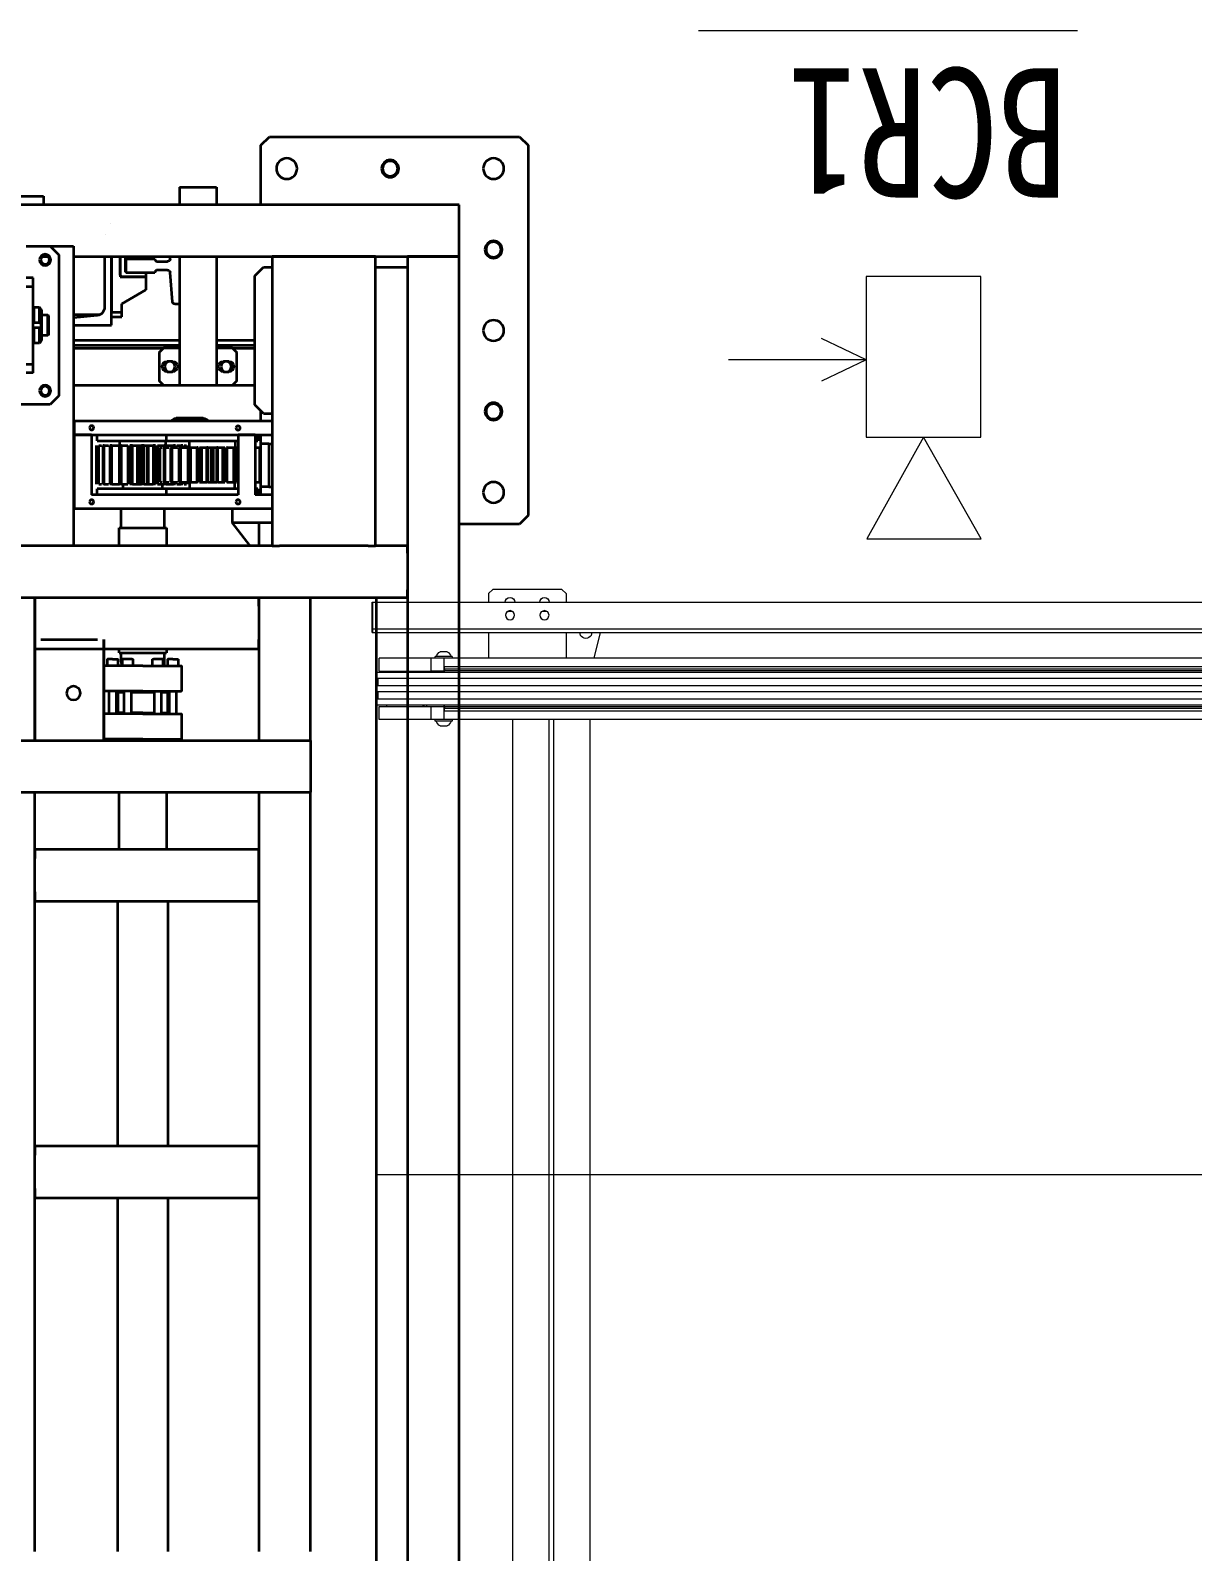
# Model space of a CAD drawing. Header units: millimetres. Extents: x 2509 to 128734, y 2492 to 91667.
# Drawn here: x 73436 to 74784, y 56045 to 57812 of the extents above; entities that cross this region are included whole.
import ezdxf
from ezdxf.enums import TextEntityAlignment as Align

# ---------------------------------------------------------------- set-up
doc = ezdxf.new("R2010")
doc.units = ezdxf.units.MM
doc.linetypes.add('CENTER', pattern=[50.8, 31.75, -6.35, 6.35, -6.35])
for name, color, linetype in [('5', 2, 'Continuous'), ('7标注层', 4, 'Continuous'), ('SSH_搬运系统', 7, 'Continuous'), ('SSH_输送系统', 7, 'Continuous')]:
    doc.layers.add(name, color=color, linetype=linetype)
doc.layers.add('7', color=30, linetype='Continuous', lineweight=18)
doc.layers.add('9', color=253, linetype='Continuous', lineweight=18)
doc.styles.add('LMC', font='simhei.ttf', dxfattribs={"width": 0.8})
doc.styles.add('宋体', font='', dxfattribs={"width": 0.8, "height": 4})
doc.styles.get('宋体').set_extended_font_data('SimSun')

# ---------------------------------------------------------------- blocks, each defined once
blk = doc.blocks.new('SSH-提升机')
at = {"layer": 'SSH_搬运系统', "lineweight": 35}
for p, q in [((775813.8, 264144.2), (775813.8, 266207.2)), ((775813.8, 264144.2), (775813.8, 266207.2)), ((776269.8, 266154.2), (776269.8, 264204.2)), ((776269.8, 266147.2), (776269.8, 264204.2)), ((776435.8, 266034.7), (776435.8, 264316.7)), ((776495.8, 266034.7), (776495.8, 264316.7)), ((775803.8, 265726.7), (775803.8, 264626.7)), ((776209.8, 264591.7), (776209.8, 264738.7)), ((776045.8, 264618.7), (776045.8, 264714.7)), ((775861.8, 264646.7), (775861.8, 264618.7)), ((775898.8, 264638.7), (775898.8, 264646.7)), ((775908.8, 264638.7), (775898.8, 264638.7)), ((775908.8, 264646.7), (775908.8, 264638.7)), ((775998.8, 264638.7), (775908.8, 264638.7)), ((775932.9, 264637.7), (775951.1, 264637.7)), ((775932.9, 264637.7), (775932.9, 264631)), ((775951.1, 264638.7), (775951.1, 264637.7)), ((775951.1, 264631), (775951.1, 264637.7)), ((775956.4, 264638.7), (775956.4, 264637.7)), ((775956.4, 264637.7), (775974.6, 264637.7)), ((775956.4, 264637.7), (775956.4, 264631)), ((775974.6, 264631), (775974.6, 264637.7)), ((775998.8, 264646.7), (775998.8, 264638.7)), ((776008.8, 264638.7), (775998.8, 264638.7)), ((776008.8, 264638.7), (776008.8, 264646.7)), ((776435.8, 264636.7), (776269.8, 264636.7)), ((776269.8, 264636.7), (776279.8, 264636.7)), ((776279.8, 264636.7), (776318.8, 264636.7)), ((776318.8, 264636.7), (776435.8, 264636.7)), ((776318.8, 264636.7), (776329.3, 264636.7)), ((776318.8, 264636.7), (776435.8, 264636.7)), ((776329.3, 264636.7), (776329.3, 264376.7)), ((777377.8, 264636.7), (776495.8, 264636.7)), ((776562.3, 264636.7), (776495.8, 264636.7)), ((776562.3, 264376.7), (776562.3, 264636.7)), ((776562.3, 264636.7), (776572.8, 264636.7)), ((776562.3, 264376.7), (776562.3, 264636.7)), ((776611.8, 264636.7), (776572.8, 264636.7)), ((776611.8, 264636.7), (776622.3, 264636.7)), ((776906.8, 264636.7), (776622.3, 264636.7)), ((776622.3, 264636.7), (776622.3, 264376.7)), ((776906.8, 264376.7), (776906.8, 264636.7)), ((776906.8, 264636.7), (776917.3, 264636.7)), ((776906.8, 264376.7), (776906.8, 264636.7)), ((776956.3, 264636.7), (776917.3, 264636.7)), ((776956.3, 264636.7), (776966.8, 264636.7)), ((776966.8, 264636.7), (776966.8, 264376.7)), ((777377.8, 264636.7), (776966.8, 264636.7)), ((776966.8, 264636.7), (776966.8, 264376.7)), ((775803.8, 264626.7), (775813.8, 264626.7)), ((775861.8, 264618.7), (775871.8, 264608.7)), ((775861.8, 264618.7), (775861.8, 264591.7)), ((775873.8, 264628), (775873.8, 264621.5)), ((775873.8, 264621.5), (775873.8, 264628)), ((775951.1, 264631), (775932.9, 264631)), ((775936, 264629.3), (775936, 264629.1)), ((775936, 264629.1), (775936.8, 264628.7)), ((775936.8, 264628.7), (775970.8, 264628.7)), ((775941.8, 264628.7), (775941.8, 264621.7)), ((775941.8, 264621.7), (775942.8, 264620.7)), ((775943.2, 264621.7), (775941.8, 264621.7)), ((775942.8, 264620.7), (775964.8, 264620.7)), ((775965.8, 264621.7), (775943.2, 264621.7)), ((775951.1, 264631), (775951.1, 264629.3)), ((775974.6, 264631), (775956.4, 264631)), ((775956.4, 264631), (775956.4, 264629.3)), ((775964.8, 264620.7), (775965.8, 264621.7)), ((775965.8, 264621.7), (775965.8, 264628.7)), ((775970.8, 264628.7), (775971.5, 264629.1)), ((775971.5, 264629.1), (775971.5, 264629.3)), ((776035.8, 264608.7), (776045.8, 264618.7)), ((776318.8, 264629.7), (776318.8, 264563.7)), ((775871.8, 264608.7), (776035.8, 264608.7)), ((775861.8, 264591.7), (776209.8, 264591.7)), ((775873.8, 264591.7), (775873.8, 264144.2)), ((775873.8, 264591.7), (775873.8, 264361.2)), ((775941.4, 264591.7), (775941.4, 264561.2)), ((775942.3, 264564.3), (775945, 264591.7)), ((775942.3, 264564.3), (775944.2, 264583.6)), ((775953.8, 264591.7), (775953.8, 264547.7)), ((775971.3, 264468.7), (775971.3, 264591.7)), ((775977.3, 264468.7), (775977.3, 264591.7)), ((775980.3, 264591.7), (775980.3, 264487.2)), ((776023.3, 264591.7), (776023.3, 264487.2)), ((776064.8, 264590.7), (776064.8, 264591.7)), ((776080.8, 264590.7), (776064.8, 264590.7)), ((776064.8, 264590.7), (776064.8, 264361.2)), ((776080.8, 264591.7), (776080.8, 264590.7)), ((776080.8, 264590.7), (776080.8, 264361.2)), ((776166.8, 264590.7), (776080.8, 264590.7)), ((776080.8, 264570.7), (776080.8, 264590.7)), ((776166.8, 264361.2), (776166.8, 264590.7)), ((776209.8, 264361.2), (776209.8, 264591.7)), ((775942.3, 264564.3), (775942.3, 264564.3)), ((775943.8, 264578.9), (775943.8, 264578.9)), ((776080.8, 264570.7), (776150.8, 264570.7)), ((776087.8, 264564.4), (776080.8, 264564.4)), ((776087.8, 264564.4), (776087.8, 264483.7)), ((776093.3, 264565.3), (776138.3, 264565.3)), ((776138.3, 264565.1), (776093.3, 264565.1)), ((776093.3, 264563.1), (776138.3, 264563.1)), ((776150.8, 264564.4), (776143.8, 264564.4)), ((776143.8, 264483.7), (776143.8, 264564.4)), ((776150.8, 264400.7), (776150.8, 264570.7)), ((775835.8, 264548.6), (775835.8, 264548.6)), ((775835.8, 264548.6), (775835.8, 264548.6)), ((775847.8, 264554.9), (775847.8, 264554.9)), ((775847.8, 264554.9), (775847.8, 264554.9)), ((775873.8, 264555.7), (775932.9, 264555.7)), ((775873.8, 264547.7), (775938.8, 264547.7)), ((775953.8, 264547.7), (775873.8, 264547.7)), ((775919.8, 264548.6), (775919.8, 264548.6)), ((775919.8, 264548.6), (775919.8, 264548.6)), ((775938.8, 264535.7), (775938.8, 264547.7)), ((775943.8, 264547.7), (775943.8, 264535.7)), ((776138.3, 264562.3), (776093.3, 264562.3)), ((776093.3, 264562.3), (776093.3, 264559.4)), ((776093.3, 264556.2), (776093.3, 264557.7)), ((776093.3, 264557.7), (776138.3, 264557.7)), ((776138.3, 264556.2), (776093.3, 264556.2)), ((776093.3, 264556.2), (776093.3, 264551)), ((776093.3, 264547.3), (776093.3, 264549.4)), ((776093.3, 264549.4), (776138.3, 264549.4)), ((776138.3, 264547.3), (776093.3, 264547.3)), ((776093.3, 264547.3), (776093.3, 264538.4)), ((776138.3, 264562.3), (776138.3, 264559.4)), ((776138.3, 264556.2), (776138.3, 264557.7)), ((776138.3, 264556.2), (776138.3, 264551)), ((776138.3, 264547.3), (776138.3, 264549.4)), ((776138.3, 264547.3), (776138.3, 264538.4)), ((776435.8, 264556.7), (776318.8, 264556.7)), ((776318.8, 264556.7), (776435.8, 264556.7)), ((776329.3, 264556.7), (776329.3, 264376.7)), ((776341.3, 264546.4), (776341.3, 264552.2)), ((776341.3, 264546.4), (776341.3, 264540.6)), ((776349.1, 264552.4), (776341.5, 264552.4)), ((776349.3, 264511.4), (776349.3, 264556.1)), ((776378.3, 264556.4), (776349.6, 264556.4)), ((776378.6, 264511.4), (776378.6, 264556.1)), ((776404.9, 264550.4), (776378.6, 264550.4)), ((776404.9, 264511.4), (776404.9, 264556.1)), ((776434, 264556.4), (776405.2, 264556.4)), ((776434.3, 264511.4), (776434.3, 264556.1)), ((775873.8, 264537.7), (775897.7, 264537.7)), ((775895.7, 264537.7), (775873.8, 264537.7)), ((775875.9, 264531.7), (775891.7, 264531.7)), ((775875.9, 264507.7), (775875.9, 264531.7)), ((775876.8, 264530.7), (775876.8, 264497.3)), ((775892.7, 264530.7), (775876.8, 264530.7)), ((775891.7, 264531.7), (775891.7, 264530.7)), ((775892.7, 264497.3), (775892.7, 264530.7)), ((775897.7, 264535.7), (775895.7, 264537.7)), ((775897.7, 264537.7), (775897.7, 264507.7)), ((775897.7, 264507.7), (775897.7, 264535.7)), ((775928.8, 264535.7), (775912.6, 264507.7)), ((775938.8, 264535.7), (775928.8, 264535.7)), ((775943.8, 264535.7), (775938.8, 264535.7)), ((776093.3, 264537.9), (776087.8, 264537.9)), ((776093.3, 264536.1), (776093.3, 264538.6)), ((776093.3, 264538.6), (776138.3, 264538.6)), ((776138.3, 264536.1), (776093.3, 264536.1)), ((776093.3, 264536.1), (776093.3, 264528.6)), ((776093.3, 264528.6), (776138.3, 264528.6)), ((776093.3, 264527.3), (776138.3, 264527.3)), ((776138.3, 264536.1), (776138.3, 264538.6)), ((776138.3, 264536.1), (776138.3, 264528.6)), ((776143.8, 264533.9), (776138.3, 264533.9)), ((776187.8, 264536.4), (776166.8, 264536.4)), ((776209.8, 264538.9), (776188.8, 264538.9)), ((776188.8, 264538.9), (776188.8, 264511.4)), ((776334.3, 264538.9), (776329.3, 264538.9)), ((776334.3, 264538.9), (776334.3, 264511.4)), ((776344.3, 264536.4), (776335.3, 264536.4)), ((776341.3, 264523.8), (776341.3, 264534.7)), ((776341.5, 264540.4), (776349.1, 264540.4)), ((776349.1, 264534.9), (776341.5, 264534.9)), ((776378.6, 264542.4), (776404.9, 264542.4)), ((776379.9, 264539.9), (776378.6, 264539.8)), ((776404.9, 264532.9), (776378.6, 264532.9)), ((776403.6, 264539.9), (776379.9, 264539.9)), ((776379.9, 264539.9), (776379.9, 264532.9)), ((776404.9, 264539.8), (776403.6, 264539.9)), ((776403.6, 264532.9), (776403.6, 264539.9)), ((776435.8, 264536.4), (776434.3, 264536.4)), ((776562.3, 264538.9), (776495.8, 264538.9)), ((776906.8, 264540.4), (776622.3, 264540.4)), ((777377.8, 264540.4), (776966.8, 264540.4)), ((776138.3, 264526.8), (776093.3, 264526.8)), ((776093.3, 264523.4), (776093.3, 264526.2)), ((776093.3, 264526.2), (776138.3, 264526.2)), ((776138.3, 264523.4), (776093.3, 264523.4)), ((776093.3, 264523.4), (776093.3, 264517.7)), ((776093.3, 264517.7), (776093.3, 264516.3)), ((776093.3, 264517.7), (776138.3, 264517.7)), ((776093.3, 264516.3), (776138.3, 264516.3)), ((776093.3, 264516.3), (776093.3, 264512.8)), ((776138.3, 264515), (776093.3, 264515)), ((776093.3, 264509.9), (776093.3, 264512.8)), ((776093.3, 264512.8), (776138.3, 264512.8)), ((776138.3, 264509.9), (776093.3, 264509.9)), ((776093.3, 264509.9), (776093.3, 264506.4)), ((776138.3, 264523.4), (776138.3, 264526.2)), ((776138.3, 264523.4), (776138.3, 264517.7)), ((776138.3, 264517.7), (776138.3, 264516.3)), ((776138.3, 264516.3), (776138.3, 264512.8)), ((776138.3, 264509.9), (776138.3, 264512.8)), ((776138.3, 264509.9), (776138.3, 264506.4)), ((776188.8, 264511.4), (776188.8, 264483.9)), ((776334.3, 264511.4), (776334.3, 264483.9)), ((776341.3, 264523.8), (776341.3, 264523.1)), ((776341.5, 264522.9), (776349.1, 264522.9)), ((776349.3, 264511.4), (776349.3, 264466.7)), ((776378.6, 264524.9), (776404.9, 264524.9)), ((776378.6, 264511.4), (776378.6, 264466.7)), ((776379.9, 264524.9), (776379.9, 264511.4)), ((776379.9, 264511.4), (776379.9, 264497.9)), ((776403.6, 264511.4), (776403.6, 264524.9)), ((776403.6, 264511.4), (776403.6, 264497.9)), ((776404.9, 264511.4), (776404.9, 264466.7)), ((776434.3, 264511.4), (776434.3, 264466.7)), ((775873.8, 264507.7), (775875.9, 264507.7)), ((775876.8, 264497.3), (775877.7, 264497.3)), ((775877.7, 264497.3), (775879.7, 264495.3)), ((775879.7, 264495.3), (775879.7, 264482.5)), ((775889.7, 264495.3), (775891.7, 264497.3)), ((775889.7, 264482.5), (775889.7, 264495.3)), ((775891.7, 264497.3), (775892.7, 264497.3)), ((775892.7, 264507.7), (775897.7, 264507.7)), ((775897.7, 264507.7), (775912.6, 264507.7)), ((775985.3, 264492.2), (775980.3, 264487.2)), ((775985.3, 264492.2), (776018.3, 264492.2)), ((776023.3, 264487.2), (776018.3, 264492.2)), ((776093.3, 264506.4), (776093.3, 264505)), ((776093.3, 264506.4), (776138.3, 264506.4)), ((776093.3, 264505), (776138.3, 264505)), ((776093.3, 264505), (776093.3, 264499.3)), ((776093.3, 264496.5), (776093.3, 264499.3)), ((776093.3, 264499.3), (776138.3, 264499.3)), ((776138.3, 264496.5), (776093.3, 264496.5)), ((776093.3, 264495.9), (776138.3, 264495.9)), ((776093.3, 264495.4), (776138.3, 264495.4)), ((776093.3, 264494.2), (776095.8, 264494.2)), ((776093.3, 264494.2), (776093.3, 264486.6)), ((776095.8, 264494.5), (776135.8, 264494.5)), ((776095.8, 264494.5), (776135.8, 264494.5)), ((776135.8, 264494.2), (776095.8, 264494.2)), ((776135.8, 264494.2), (776095.8, 264494.2)), ((776095.8, 264492), (776135.8, 264492)), ((776095.8, 264492), (776135.8, 264492)), ((776135.8, 264494.2), (776138.3, 264494.2)), ((776138.3, 264506.4), (776138.3, 264505)), ((776138.3, 264505), (776138.3, 264499.3)), ((776138.3, 264496.5), (776138.3, 264499.3)), ((776138.3, 264494.2), (776138.3, 264486.6)), ((776341.3, 264499.7), (776341.3, 264498.9)), ((776341.3, 264488.1), (776341.3, 264498.9)), ((776349.1, 264499.9), (776341.5, 264499.9)), ((776404.9, 264497.9), (776378.6, 264497.9)), ((775877, 264479.5), (775873.8, 264479.2)), ((775926.5, 264476.8), (775892.5, 264479.5)), ((775980.3, 264468.7), (775980.3, 264487.2)), ((775995.8, 264477), (775995.8, 264483)), ((776007.8, 264483), (776007.8, 264477)), ((776023.3, 264487.2), (776023.3, 264468.7)), ((776087.8, 264483.7), (776080.8, 264483.7)), ((776087.8, 264484.9), (776093.3, 264484.9)), ((776087.8, 264483.7), (776087.8, 264400.7)), ((776093.3, 264484.1), (776093.3, 264486.6)), ((776093.3, 264486.6), (776095.8, 264486.6)), ((776093.3, 264484.4), (776093.3, 264475.5)), ((776095.8, 264484.1), (776093.3, 264484.1)), ((776093.3, 264473.4), (776093.3, 264475.5)), ((776093.3, 264475.5), (776095.8, 264475.5)), ((776135.8, 264491.1), (776095.8, 264491.1)), ((776135.8, 264491.1), (776095.8, 264491.1)), ((776095.8, 264491.1), (776095.8, 264488.7)), ((776095.8, 264491.1), (776095.8, 264488.7)), ((776095.8, 264486.9), (776095.8, 264485.4)), ((776095.8, 264486.9), (776135.8, 264486.9)), ((776095.8, 264486.9), (776095.8, 264485.4)), ((776095.8, 264486.9), (776135.8, 264486.9)), ((776135.8, 264485.4), (776095.8, 264485.4)), ((776135.8, 264485.4), (776095.8, 264485.4)), ((776095.8, 264485.4), (776095.8, 264481.2)), ((776095.8, 264485.4), (776095.8, 264481.2)), ((776095.8, 264479.3), (776095.8, 264477.3)), ((776095.8, 264479.3), (776135.8, 264479.3)), ((776095.8, 264479.3), (776095.8, 264477.3)), ((776095.8, 264479.3), (776135.8, 264479.3)), ((776135.8, 264477.3), (776095.8, 264477.3)), ((776135.8, 264477.3), (776095.8, 264477.3)), ((776095.8, 264477.3), (776095.8, 264470.9)), ((776095.8, 264477.3), (776095.8, 264470.9)), ((776135.8, 264491.1), (776135.8, 264488.7)), ((776135.8, 264491.1), (776135.8, 264488.7)), ((776135.8, 264486.9), (776135.8, 264485.4)), ((776135.8, 264486.9), (776135.8, 264485.4)), ((776135.8, 264486.6), (776138.3, 264486.6)), ((776135.8, 264485.4), (776135.8, 264481.2)), ((776135.8, 264485.4), (776135.8, 264481.2)), ((776138.3, 264484.1), (776135.8, 264484.1)), ((776135.8, 264479.3), (776135.8, 264477.3)), ((776135.8, 264479.3), (776135.8, 264477.3)), ((776135.8, 264477.3), (776135.8, 264470.9)), ((776135.8, 264477.3), (776135.8, 264470.9)), ((776135.8, 264475.5), (776138.3, 264475.5)), ((776138.3, 264488.9), (776143.8, 264488.9)), ((776138.3, 264484.1), (776138.3, 264486.6)), ((776138.3, 264484.4), (776138.3, 264475.5)), ((776138.3, 264473.4), (776138.3, 264475.5)), ((776150.8, 264483.7), (776143.8, 264483.7)), ((776143.8, 264401.3), (776143.8, 264483.7)), ((776166.8, 264486.4), (776187.8, 264486.4)), ((776188.8, 264483.9), (776209.8, 264483.9)), ((776329.3, 264483.9), (776334.3, 264483.9)), ((776335.3, 264486.4), (776349.3, 264486.4)), ((776341.3, 264476.4), (776341.3, 264482.2)), ((776341.3, 264476.4), (776341.3, 264470.6)), ((776341.5, 264487.9), (776349.1, 264487.9)), ((776349.1, 264482.4), (776341.5, 264482.4)), ((776378.6, 264489.9), (776404.9, 264489.9)), ((776378.6, 264482.9), (776379.9, 264482.8)), ((776404.9, 264480.4), (776378.6, 264480.4)), ((776379.9, 264489.9), (776379.9, 264482.8)), ((776379.9, 264482.8), (776403.6, 264482.8)), ((776403.6, 264489.9), (776403.6, 264482.8)), ((776403.6, 264482.8), (776404.9, 264482.9)), ((776434.3, 264486.4), (776435.8, 264486.4)), ((776495.8, 264483.9), (776562.3, 264483.9)), ((776622.3, 264482.4), (776906.8, 264482.4)), ((776966.8, 264482.4), (777377.8, 264482.4)), ((775793.3, 264468.7), (775813.8, 264468.7)), ((775793.3, 264468.7), (775793.3, 264425.7)), ((775873.8, 264468.7), (775929.2, 264468.7)), ((775929.2, 264468.7), (775929.2, 264473.8)), ((775929.2, 264468.7), (776023.3, 264468.7)), ((776023.3, 264468.7), (776023.3, 264425.7)), ((776061.8, 264472.4), (776061.8, 264441.4)), ((776061.8, 264441.4), (776061.8, 264472.4)), ((776095.8, 264457.2), (776087.8, 264457.2)), ((776095.8, 264473.4), (776093.3, 264473.4)), ((776093.3, 264471.7), (776093.3, 264466.6)), ((776093.3, 264465), (776093.3, 264466.6)), ((776093.3, 264466.6), (776095.8, 264466.6)), ((776095.8, 264465), (776093.3, 264465)), ((776093.3, 264463.3), (776093.3, 264460.5)), ((776093.3, 264460.5), (776095.8, 264460.5)), ((776095.8, 264459.6), (776093.3, 264459.6)), ((776093.3, 264457.6), (776095.8, 264457.6)), ((776095.8, 264457.4), (776093.3, 264457.4)), ((776095.8, 264469.5), (776095.8, 264467.1)), ((776095.8, 264469.5), (776135.8, 264469.5)), ((776095.8, 264469.5), (776095.8, 264467.1)), ((776095.8, 264469.5), (776135.8, 264469.5)), ((776135.8, 264467.1), (776095.8, 264467.1)), ((776135.8, 264467.1), (776095.8, 264467.1)), ((776095.8, 264467.1), (776095.8, 264458.7)), ((776095.8, 264467.1), (776095.8, 264458.7)), ((776135.8, 264458.7), (776095.8, 264458.7)), ((776135.8, 264458.7), (776095.8, 264458.7)), ((776135.8, 264458.1), (776095.8, 264458.1)), ((776135.8, 264458.1), (776095.8, 264458.1)), ((776095.8, 264458.1), (776095.8, 264458.1)), ((776095.8, 264458.1), (776095.8, 264455.4)), ((776095.8, 264458.1), (776135.8, 264458.1)), ((776095.8, 264458.1), (776095.8, 264458.1)), ((776095.8, 264458.1), (776095.8, 264455.4)), ((776095.8, 264458.1), (776135.8, 264458.1)), ((776138.3, 264473.4), (776135.8, 264473.4)), ((776135.8, 264469.5), (776135.8, 264467.1)), ((776135.8, 264469.5), (776135.8, 264467.1)), ((776135.8, 264467.1), (776135.8, 264458.7)), ((776135.8, 264467.1), (776135.8, 264458.7)), ((776135.8, 264466.6), (776138.3, 264466.6)), ((776138.3, 264465), (776135.8, 264465)), ((776135.8, 264460.5), (776138.3, 264460.5)), ((776138.3, 264459.6), (776135.8, 264459.6)), ((776135.8, 264458.1), (776135.8, 264458.1)), ((776135.8, 264458.1), (776135.8, 264455.4)), ((776135.8, 264458.1), (776135.8, 264458.1)), ((776135.8, 264458.1), (776135.8, 264455.4)), ((776135.8, 264457.6), (776138.3, 264457.6)), ((776138.3, 264457.4), (776135.8, 264457.4)), ((776143.8, 264456.7), (776135.8, 264456.7)), ((776138.3, 264471.7), (776138.3, 264466.6)), ((776138.3, 264465), (776138.3, 264466.6)), ((776138.3, 264463.3), (776138.3, 264460.5)), ((776341.5, 264470.4), (776349.1, 264470.4)), ((776349.6, 264466.4), (776378.3, 264466.4)), ((776378.6, 264472.4), (776404.9, 264472.4)), ((776405.2, 264466.4), (776434, 264466.4)), ((776135.8, 264455.4), (776095.8, 264455.4)), ((776135.8, 264455.4), (776095.8, 264455.4)), ((776095.8, 264455.4), (776095.8, 264448.3)), ((776095.8, 264455.4), (776095.8, 264448.3)), ((776095.8, 264447.2), (776095.8, 264448.3)), ((776135.8, 264448.3), (776095.8, 264448.3)), ((776095.8, 264447.2), (776095.8, 264448.3)), ((776135.8, 264448.3), (776095.8, 264448.3)), ((776135.8, 264447.2), (776095.8, 264447.2)), ((776135.8, 264447.2), (776095.8, 264447.2)), ((776135.8, 264446.3), (776095.8, 264446.3)), ((776135.8, 264446.3), (776095.8, 264446.3)), ((776095.8, 264445.5), (776095.8, 264442.6)), ((776095.8, 264445.5), (776135.8, 264445.5)), ((776095.8, 264445.5), (776095.8, 264442.6)), ((776095.8, 264445.5), (776135.8, 264445.5)), ((776135.8, 264442.6), (776095.8, 264442.6)), ((776135.8, 264442.6), (776095.8, 264442.6)), ((776095.8, 264442.6), (776095.8, 264437)), ((776095.8, 264442.6), (776095.8, 264437)), ((776135.8, 264455.4), (776135.8, 264448.3)), ((776135.8, 264455.4), (776135.8, 264448.3)), ((776135.8, 264447.2), (776135.8, 264448.3)), ((776135.8, 264447.2), (776135.8, 264448.3)), ((776135.8, 264445.5), (776135.8, 264442.6)), ((776135.8, 264445.5), (776135.8, 264442.6)), ((776135.8, 264442.6), (776135.8, 264437)), ((776135.8, 264442.6), (776135.8, 264437)), ((775793.3, 264425.7), (775813.8, 264425.7)), ((775873.8, 264425.7), (776023.3, 264425.7)), ((775971.3, 264381.2), (775971.3, 264425.7)), ((775977.3, 264381.2), (775977.3, 264425.7)), ((775980.3, 264407.2), (775980.3, 264425.7)), ((776023.3, 264425.7), (776023.3, 264407.2)), ((776095.8, 264435.9), (776095.8, 264437)), ((776135.8, 264437), (776095.8, 264437)), ((776095.8, 264435.9), (776095.8, 264437)), ((776135.8, 264437), (776095.8, 264437)), ((776135.8, 264435.9), (776095.8, 264435.9)), ((776135.8, 264435.9), (776095.8, 264435.9)), ((776095.8, 264435.9), (776095.8, 264432.2)), ((776095.8, 264435.9), (776095.8, 264432.2)), ((776095.8, 264432.2), (776095.8, 264429.2)), ((776095.8, 264432.2), (776135.8, 264432.2)), ((776095.8, 264432.2), (776095.8, 264429.2)), ((776095.8, 264432.2), (776135.8, 264432.2)), ((776135.8, 264429.2), (776095.8, 264429.2)), ((776135.8, 264429.2), (776095.8, 264429.2)), ((776095.8, 264429.2), (776095.8, 264425.5)), ((776095.8, 264429.2), (776095.8, 264425.5)), ((776095.8, 264424.4), (776095.8, 264425.5)), ((776135.8, 264425.5), (776095.8, 264425.5)), ((776095.8, 264424.4), (776095.8, 264425.5)), ((776135.8, 264425.5), (776095.8, 264425.5)), ((776135.8, 264424.4), (776095.8, 264424.4)), ((776135.8, 264424.4), (776095.8, 264424.4)), ((776095.8, 264424.4), (776095.8, 264418.9)), ((776095.8, 264424.4), (776095.8, 264418.9)), ((776135.8, 264435.9), (776135.8, 264437)), ((776135.8, 264435.9), (776135.8, 264437)), ((776135.8, 264435.9), (776135.8, 264432.2)), ((776135.8, 264435.9), (776135.8, 264432.2)), ((776135.8, 264432.2), (776135.8, 264429.2)), ((776135.8, 264432.2), (776135.8, 264429.2)), ((776135.8, 264429.2), (776135.8, 264425.5)), ((776135.8, 264429.2), (776135.8, 264425.5)), ((776135.8, 264424.4), (776135.8, 264425.5)), ((776135.8, 264424.4), (776135.8, 264425.5)), ((776135.8, 264424.4), (776135.8, 264418.9)), ((776135.8, 264424.4), (776135.8, 264418.9)), ((775980.3, 264407.2), (775985.3, 264402.2)), ((775980.3, 264407.2), (775980.3, 264381.2)), ((775995.8, 264411.5), (775995.8, 264417.5)), ((776007.8, 264417.5), (776007.8, 264411.5)), ((776018.3, 264402.2), (776023.3, 264407.2)), ((776023.3, 264407.2), (776023.3, 264381.2)), ((776087.8, 264404.2), (776095.8, 264404.2)), ((776095.8, 264418.9), (776095.8, 264416)), ((776095.8, 264418.9), (776135.8, 264418.9)), ((776095.8, 264418.9), (776095.8, 264416)), ((776095.8, 264418.9), (776135.8, 264418.9)), ((776135.8, 264416), (776095.8, 264416)), ((776135.8, 264416), (776095.8, 264416)), ((776095.8, 264415.1), (776135.8, 264415.1)), ((776095.8, 264415.1), (776135.8, 264415.1)), ((776095.8, 264413.2), (776095.8, 264414.3)), ((776135.8, 264414.3), (776095.8, 264414.3)), ((776095.8, 264413.2), (776095.8, 264414.3)), ((776135.8, 264414.3), (776095.8, 264414.3)), ((776135.8, 264413.2), (776095.8, 264413.2)), ((776135.8, 264413.2), (776095.8, 264413.2)), ((776095.8, 264413.2), (776095.8, 264406)), ((776095.8, 264413.2), (776095.8, 264406)), ((776095.8, 264406), (776095.8, 264403.3)), ((776095.8, 264406), (776135.8, 264406)), ((776095.8, 264406), (776095.8, 264403.3)), ((776095.8, 264406), (776135.8, 264406)), ((776135.8, 264418.9), (776135.8, 264416)), ((776135.8, 264418.9), (776135.8, 264416)), ((776135.8, 264413.2), (776135.8, 264414.3)), ((776135.8, 264413.2), (776135.8, 264414.3)), ((776135.8, 264413.2), (776135.8, 264406)), ((776135.8, 264413.2), (776135.8, 264406)), ((776135.8, 264406), (776135.8, 264403.3)), ((776135.8, 264406), (776135.8, 264403.3)), ((776135.8, 264404.7), (776143.8, 264404.7)), ((776166.8, 264407.7), (776182.8, 264407.7)), ((776209.8, 264386.8), (776182.8, 264407.7)), ((776182.8, 264407.7), (776182.8, 264361.2)), ((776018.3, 264402.2), (775985.3, 264402.2)), ((776080.8, 264400.7), (776150.8, 264400.7)), ((776080.8, 264380.7), (776080.8, 264400.7)), ((776095.8, 264403.3), (776135.8, 264403.3)), ((776095.8, 264403.3), (776135.8, 264403.3)), ((776095.8, 264403.3), (776095.8, 264403.3)), ((776135.8, 264403.3), (776095.8, 264403.3)), ((776095.8, 264403.3), (776095.8, 264403.3)), ((776135.8, 264403.3), (776095.8, 264403.3)), ((776135.8, 264402.7), (776095.8, 264402.7)), ((776135.8, 264402.7), (776095.8, 264402.7)), ((776095.8, 264402.7), (776095.8, 264400.7)), ((776095.8, 264402.7), (776095.8, 264400.7)), ((776135.8, 264403.3), (776135.8, 264403.3)), ((776135.8, 264403.3), (776135.8, 264403.3)), ((776135.8, 264402.7), (776135.8, 264400.7)), ((776135.8, 264402.7), (776135.8, 264400.7)), ((775744.8, 264374.2), (775734.8, 264364.2)), ((775813.8, 264374.2), (775744.8, 264374.2)), ((775896.3, 264381.2), (775886.3, 264371.2)), ((775886.3, 264371.2), (775886.3, 264361.2)), ((776046.3, 264381.2), (775896.3, 264381.2)), ((776056.3, 264371.2), (776046.3, 264381.2)), ((776064.8, 264374.2), (776053.3, 264374.2)), ((776056.3, 264371.2), (776056.3, 264361.2)), ((776080.8, 264380.7), (776150.8, 264380.7)), ((776080.8, 264377.7), (776087.8, 264377.7)), ((776091.3, 264374.2), (776080.8, 264374.2)), ((776087.8, 264380.7), (776087.8, 264377.7)), ((776091.3, 264365.2), (776091.3, 264374.2)), ((776141.3, 264374.2), (776091.3, 264374.2)), ((776095.8, 264380.7), (776095.8, 264376)), ((776095.8, 264380.7), (776095.8, 264376)), ((776095.8, 264376), (776095.8, 264374.6)), ((776095.8, 264376), (776135.8, 264376)), ((776095.8, 264376), (776095.8, 264374.6)), ((776095.8, 264376), (776135.8, 264376)), ((776135.8, 264374.6), (776095.8, 264374.6)), ((776135.8, 264374.6), (776095.8, 264374.6)), ((776135.8, 264380.7), (776135.8, 264376)), ((776135.8, 264380.7), (776135.8, 264376)), ((776135.8, 264376), (776135.8, 264374.6)), ((776135.8, 264376), (776135.8, 264374.6)), ((776150.8, 264374.2), (776141.3, 264374.2)), ((776141.3, 264365.2), (776141.3, 264374.2)), ((776143.8, 264377.7), (776143.8, 264380.7)), ((776143.8, 264377.7), (776150.8, 264377.7)), ((776150.8, 264361.2), (776150.8, 264380.7)), ((776182.8, 264376.7), (776209.8, 264376.7)), ((776182.8, 264376.7), (776209.8, 264376.7)), ((776269.8, 264376.7), (776435.8, 264376.7)), ((776279.8, 264376.7), (776269.8, 264376.7)), ((776279.8, 264376.7), (776318.8, 264376.7)), ((776329.3, 264376.7), (776318.8, 264376.7)), ((776329.3, 264376.7), (776435.8, 264376.7)), ((776495.8, 264376.7), (777377.7, 264376.7)), ((776495.8, 264376.7), (776562.3, 264376.7)), ((776572.8, 264376.7), (776562.3, 264376.7)), ((776611.8, 264376.7), (776572.8, 264376.7)), ((776622.3, 264376.7), (776611.8, 264376.7)), ((776622.3, 264376.7), (776906.8, 264376.7)), ((776917.3, 264376.7), (776906.8, 264376.7)), ((776956.3, 264376.7), (776917.3, 264376.7)), ((776966.8, 264376.7), (776956.3, 264376.7)), ((776966.8, 264376.7), (777377.7, 264376.7)), ((775734.8, 264364.2), (775734.8, 264074.2)), ((775873.8, 264361.2), (776209.8, 264361.2)), ((775873.8, 264361.2), (776209.8, 264361.2)), ((775873.8, 264352.8), (775873.8, 264361.2)), ((775873.8, 264249.6), (775873.8, 264352.8)), ((776091.3, 264365.2), (776141.3, 264365.2)), ((776091.3, 264365.2), (776091.3, 264361.2)), ((776141.3, 264365.2), (776141.3, 264361.2)), ((776209.8, 264361.2), (776209.8, 264352.8)), ((776209.8, 264249.6), (776209.8, 264352.8)), ((776435.8, 264316.7), (776269.8, 264316.7)), ((776435.8, 264316.7), (776269.8, 264316.7)), ((776435.8, 264316.7), (776495.8, 264316.7)), ((777377.7, 264316.7), (776495.8, 264316.7)), ((777377.7, 264316.7), (776495.8, 264316.7)), ((775873.8, 264241.2), (775873.8, 264249.6)), ((776209.8, 264249.6), (776209.8, 264241.2)), ((776209.8, 264241.2), (775873.8, 264241.2)), ((776209.8, 264241.2), (775873.8, 264241.2)), ((775873.8, 264241.2), (775873.8, 264204.2)), ((775886.3, 264241.2), (775886.3, 264204.2)), ((776209.8, 264204.2), (776209.8, 264241.2)), ((777863.7, 264240.2), (776269.8, 264240.2)), ((775873.8, 264204.2), (778198.8, 264204.2)), ((775873.8, 264195.5), (775873.8, 264204.2)), ((775873.8, 264204.2), (776209.8, 264204.2)), ((775873.8, 264153), (775873.8, 264195.5)), ((776218.5, 264204.2), (776209.8, 264204.2)), ((776218.5, 264204.2), (776261, 264204.2)), ((776269.8, 264204.2), (776261, 264204.2)), ((776269.8, 264204.2), (777863.7, 264204.2)), ((775822.5, 264144.2), (775813.8, 264144.2)), ((775865, 264144.2), (775822.5, 264144.2)), ((775873.8, 264144.2), (775865, 264144.2)), ((775873.8, 264144.2), (775873.8, 264153)), ((778198.8, 264144.2), (775873.8, 264144.2)), ((778198.8, 264144.2), (775873.8, 264144.2)), ((776184.8, 264074.2), (776184.8, 264144.2)), ((775734.8, 264074.2), (775744.8, 264064.2)), ((776174.8, 264064.2), (776184.8, 264074.2)), ((775744.8, 264064.2), (776174.8, 264064.2))]:
    blk.add_line(p, q, dxfattribs=at)
for centre, radius in [((775877.8, 264624.7), 6.5), ((775877.8, 264624.7), 6), ((775877.8, 264624.7), 5.15), ((776029.8, 264624.7), 6.5), ((776029.8, 264624.7), 6), ((776029.8, 264624.7), 5.15), ((776380.8, 264591.7), 8), ((776072.8, 264570.7), 2.46), ((776158.8, 264570.7), 2.46), ((776001.8, 264480), 6), ((776001.8, 264414.5), 6), ((776073, 264400.7), 2.46), ((776158.8, 264400.7), 2.46), ((775771.8, 264344.2), 12), ((775771.8, 264224.2), 10), ((775771.8, 264224.2), 8.75), ((775771.8, 264104.2), 12), ((775865.8, 264104.2), 10), ((775865.8, 264104.2), 8.75), ((775959.8, 264104.2), 12), ((776053.8, 264104.2), 10), ((776053.8, 264104.2), 8.75), ((776147.8, 264104.2), 12)]:
    blk.add_circle(centre, radius, dxfattribs=at)
for centre, radius, start, end in [((775932.9, 264565.2), 9.5, 270, 354.29), ((776341.5, 264552.2), 0.2, 90, 180), ((776349.1, 264552.2), 0.2, 0, 90), ((776349.6, 264556.1), 0.3, 90, 180), ((776378.3, 264556.1), 0.3, 0, 90), ((776405.2, 264556.1), 0.3, 90, 180), ((776434, 264556.1), 0.3, 0, 90), ((776187.8, 264537.4), 1, 270, 0), ((776335.3, 264537.4), 1, 180, 270), ((776341.5, 264540.6), 0.2, 180, 270), ((776341.5, 264534.7), 0.2, 90, 180), ((776349.1, 264540.6), 0.2, 270, 0), ((776349.1, 264534.7), 0.2, 0, 90), ((776341.5, 264523.1), 0.2, 180, 270), ((776349.1, 264523.1), 0.2, 270, 0), ((776341.5, 264499.7), 0.2, 90, 180), ((776349.1, 264499.7), 0.2, 0, 90), ((775876.7, 264482.5), 3, 274.4874, 0), ((775892.7, 264482.5), 3, 180, 265.5126), ((775926.2, 264473.8), 3, 0, 85.5126), ((776001.8, 264483), 6, 0, 180), ((776001.8, 264477), 6, 180, 0), ((776068.8, 264472.4), 7, 124.8497, 180), ((776068.8, 264472.4), 6.4, 128.6803, 180), ((776187.8, 264485.4), 1, 0, 90), ((776335.3, 264485.4), 1, 90, 180), ((776341.5, 264488.1), 0.2, 180, 270), ((776341.5, 264482.2), 0.2, 90, 180), ((776349.1, 264488.1), 0.2, 270, 0), ((776349.1, 264482.2), 0.2, 0, 90), ((776341.5, 264470.6), 0.2, 180, 270), ((776349.1, 264470.6), 0.2, 270, 0), ((776349.6, 264466.7), 0.3, 180, 270), ((776378.3, 264466.7), 0.3, 270, 0), ((776405.2, 264466.7), 0.3, 180, 270), ((776434, 264466.7), 0.3, 270, 0), ((776068.8, 264441.4), 7, 180, 235.1503), ((776068.8, 264441.4), 7, 180, 235.1503), ((776001.8, 264417.5), 6, 0, 180), ((776001.8, 264411.5), 6, 180, 0)]:
    blk.add_arc(centre, radius, start, end, dxfattribs=at)
for points in [[(775933.9, 264638.7), (775933.6, 264638.4), (775933.3, 264638.1), (775932.9, 264637.7)], [(775974.6, 264637.7), (775974.3, 264638.1), (775973.9, 264638.4), (775973.6, 264638.7)], [(775932.9, 264631), (775934, 264630.4), (775935, 264629.8), (775936, 264629.3)], [(775971.5, 264629.3), (775972.5, 264629.8), (775973.6, 264630.4), (775974.6, 264631)]]:
    blk.add_open_spline(points, degree=3, dxfattribs=at)
for points, knots in [([(775956.4, 264629.3), (775956, 264629.2), (775955.5, 264629.2), (775954.6, 264629.1), (775953.8, 264629.1), (775952.9, 264629.1), (775952, 264629.2), (775951.6, 264629.2), (775951.1, 264629.3)], [0, 0, 0, 0, 1.326595, 1.326595, 2.653191, 3.979786, 3.979786, 5.306382, 5.306382, 5.306382, 5.306382]), ([(776349.3, 264535.4), (776349.2, 264535.4), (776349.2, 264535.4), (776349.2, 264535.4), (776349.1, 264535.5), (776349, 264535.5), (776349, 264535.5), (776348.8, 264535.5), (776348.7, 264535.5), (776348.4, 264535.5), (776348.2, 264535.6), (776347.8, 264535.6), (776347.6, 264535.6), (776347.3, 264535.7), (776347.2, 264535.7), (776347, 264535.7), (776347, 264535.7), (776346.9, 264535.7), (776346.9, 264535.8), (776346.6, 264535.8), (776346.5, 264535.8), (776346.2, 264535.9), (776346, 264535.9), (776345.7, 264536), (776345.6, 264536), (776345.4, 264536.1), (776345.4, 264536.1), (776345.3, 264536.1), (776345.2, 264536.1), (776345.1, 264536.1), (776345, 264536.2), (776344.9, 264536.2), (776344.7, 264536.2), (776344.6, 264536.3), (776344.5, 264536.3), (776344.5, 264536.3), (776344.5, 264536.3), (776344.4, 264536.3), (776344.4, 264536.3), (776344.4, 264536.3), (776344.4, 264536.3), (776344.3, 264536.3), (776344.3, 264536.4), (776344.3, 264536.4), (776344.3, 264536.4), (776344.3, 264536.4), (776344.3, 264536.4)], [0, 0, 0, 0, 0.019886, 0.019886, 0.117343, 0.117343, 0.214799, 0.214799, 0.409713, 0.409713, 0.799539, 0.799539, 1.189366, 1.189366, 1.384279, 1.384279, 1.481736, 1.481736, 1.579192, 1.579192, 1.969019, 1.969019, 2.358846, 2.358846, 2.748672, 2.748672, 2.846129, 2.846129, 2.943585, 3.138499, 3.138499, 3.528325, 3.528325, 3.918152, 3.918152, 4.113065, 4.113065, 4.210522, 4.210522, 4.307978, 4.307978, 4.697805, 4.697805, 5.087632, 5.087632, 5.088083, 5.088083, 5.088083, 5.088083])]:
    blk.add_open_spline(points, degree=3, knots=knots, dxfattribs=at)
blk = doc.blocks.new('A$C23802A71')
at = {"layer": '7'}
blk.add_line((440.2, 0), (0, 0), dxfattribs=at)
at = {"layer": '9'}
for p, q in [((112, 590.3), (178.8, 472.2)), ((244.7, 590.3), (112, 590.3)), ((178.8, 472.2), (244.7, 590.3)), ((245.5, 472.2), (112.2, 472.2)), ((112.2, 472.2), (112.2, 285.7)), ((245.5, 285.7), (245.5, 472.2)), ((245.5, 382.6), (297.2, 407.3)), ((245.5, 382.6), (405.1, 382.6)), ((245.5, 382.6), (297.2, 357.9)), ((112.2, 285.7), (245.5, 285.7))]:
    blk.add_line(p, q, dxfattribs=at)
at = {"layer": '5', "style": 'LMC', "width": 0.8}
blk.add_text('BCR1', height=150, dxfattribs=at).set_placement((10.4, 44))
blk = doc.blocks.new('*U220')
at = {"layer": 'SSH_输送系统', "lineweight": 15}
for p, q in [((25144.6, 7736.6), (25139.6, 7731.6)), ((25144.6, 7736.6), (25224.6, 7736.6)), ((25229.6, 7731.6), (25224.6, 7736.6)), ((25364.7, 7721.6), (22864.8, 7721.6)), ((25139.6, 7731.6), (25139.6, 7721.6)), ((25229.6, 7731.6), (25229.6, 7721.6)), ((25167.3, 7711.1), (25161.8, 7711.1)), ((25205, 7711.1), (25201.8, 7711.1)), ((25364.7, 7690.6), (22864.8, 7690.6)), ((25364.7, 7686.6), (22864.8, 7686.6)), ((25100.1, 7686.6), (25107.2, 7656.6)), ((25139.6, 7686.6), (25139.6, 7666.6)), ((25229.6, 7686.6), (25229.6, 7666.6)), ((25139.6, 7666.6), (25139.6, 7656.6)), ((25229.6, 7666.6), (25229.6, 7656.6)), ((23554.8, 7656.6), (25139.6, 7656.6)), ((25139.6, 7656.6), (25229.6, 7656.6)), ((25229.6, 7656.6), (25281.6, 7656.6)), ((25271.6, 7658.6), (25291.6, 7658.6)), ((25277.6, 7664.1), (25285.5, 7664.1)), ((25281.6, 7656.6), (25281.6, 7641.6)), ((25281.6, 7656.6), (25296.6, 7656.6)), ((25296.6, 7656.6), (25296.6, 7641.6)), ((25296.6, 7656.6), (25326.6, 7656.6)), ((25326.6, 7656.6), (25356.6, 7656.6)), ((22792.8, 7640.1), (25326.6, 7640.1)), ((22792.8, 7633.1), (25326.6, 7633.1)), ((22838.8, 7644.1), (25280.6, 7644.1)), ((22838.8, 7642.1), (25280.6, 7642.1)), ((22838.8, 7642), (25280.6, 7642)), ((25280.6, 7646.9), (25280.6, 7647.1)), ((25280.6, 7644.2), (25280.6, 7646.9)), ((25280.6, 7644.1), (25280.6, 7644.2)), ((25280.6, 7644.1), (25280.6, 7642.1)), ((25280.6, 7642), (25280.6, 7642.1)), ((25280.6, 7640.1), (25280.6, 7642)), ((25281.6, 7641.6), (25281.6, 7640.1)), ((25281.6, 7641.6), (25296.6, 7641.6)), ((25326.6, 7641.6), (25296.6, 7641.6)), ((25301.1, 7640.1), (25301.1, 7641.6)), ((25304.6, 7641.6), (25304.6, 7640.1)), ((25356.6, 7641.6), (25326.6, 7641.6)), ((25326.6, 7640.1), (25359.7, 7640.1)), ((25326.6, 7633.1), (25359.7, 7633.1)), ((22792.8, 7624.6), (25326.6, 7624.6)), ((22792.8, 7624.6), (25326.6, 7624.6)), ((22792.8, 7617.6), (25326.6, 7617.6)), ((22792.8, 7617.6), (25326.6, 7617.6)), ((25326.6, 7624.6), (25359.7, 7624.6)), ((25326.6, 7624.6), (25359.7, 7624.6)), ((25326.6, 7617.6), (25359.7, 7617.6)), ((25326.6, 7617.6), (25359.7, 7617.6)), ((22792.8, 7609.1), (25326.6, 7609.1)), ((22792.8, 7602.1), (25326.6, 7602.1)), ((22838.8, 7600.2), (25280.6, 7600.2)), ((22838.8, 7600.1), (25280.6, 7600.1)), ((22838.8, 7598.1), (25280.6, 7598.1)), ((25280.6, 7600.2), (25280.6, 7602.1)), ((25280.6, 7600.1), (25280.6, 7600.2)), ((25280.6, 7600.1), (25280.6, 7598.1)), ((25280.6, 7598), (25280.6, 7598.1)), ((25280.6, 7595.3), (25280.6, 7598)), ((25280.6, 7595.1), (25280.6, 7595.3)), ((25281.6, 7602.1), (25281.6, 7600.6)), ((25296.6, 7600.6), (25281.6, 7600.6)), ((25281.6, 7600.6), (25281.6, 7585.6)), ((25326.6, 7600.6), (25296.6, 7600.6)), ((25296.6, 7600.6), (25296.6, 7585.6)), ((25301.1, 7600.6), (25301.1, 7602.1)), ((25304.6, 7602.1), (25304.6, 7600.6)), ((25326.6, 7609.1), (25359.7, 7609.1)), ((25326.6, 7602.1), (25359.7, 7602.1)), ((25356.6, 7600.6), (25326.6, 7600.6)), ((22837.8, 7585.6), (25281.6, 7585.6)), ((25111.6, 6527.6), (25111.6, 7585.6)), ((25153.6, 6527.6), (25153.6, 7585.6)), ((25159.6, 7585.6), (25159.6, 6527.6)), ((25201.6, 7585.6), (25201.6, 6527.6)), ((25271.6, 7583.6), (25291.6, 7583.6)), ((25285.5, 7578.1), (25277.6, 7578.1)), ((25281.6, 7585.6), (25296.6, 7585.6)), ((25296.6, 7585.6), (25326.6, 7585.6)), ((25326.6, 7585.6), (25356.6, 7585.6))]:
    blk.add_line(p, q, dxfattribs=at)
at = {"layer": 'SSH_输送系统'}
blk.add_line((25364.7, 7721.6), (25364.7, 7686.6), dxfattribs=at)
at = {"layer": 'SSH_输送系统', "color": 1, "lineweight": 0}
blk.add_line((22759.7, 7056.6), (25359.7, 7056.6), dxfattribs=at)
at = {"layer": 'SSH_输送系统', "lineweight": 15, "flags": 128}
blk.add_lwpolyline([(25207.9, 7710.7), (25206.9, 7710.9), (25205, 7711.1)], dxfattribs=at)
at = {"layer": 'SSH_输送系统', "lineweight": 15}
for centre in [(25164.6, 7706.6), (25204.6, 7706.6)]:
    blk.add_circle(centre, 5.25, dxfattribs=at)
for centre, radius, start, end in [((25164.6, 7721.6), 5.5, 0, 180), ((25204.6, 7721.6), 5.5, 0, 180), ((25116.6, 7686.6), 7, 179.9186, 0.0814), ((25281.6, 7655.8), 9.19, 115.3209, 162.2188), ((25281.6, 7655.8), 9.19, 17.7812, 64.6791), ((25281.6, 7586.4), 9.19, 197.7812, 244.6791), ((25281.6, 7586.4), 9.19, 295.3209, 342.2188)]:
    blk.add_arc(centre, radius, start, end, dxfattribs=at)
for points in [[(25271.6, 7658.6), (25271.6, 7656.6)], [(25291.6, 7656.6), (25291.6, 7658.6)], [(25356.6, 7641.6), (25356.6, 7656.6)], [(25280.6, 7647.1), (22838.8, 7647.1)], [(25305.6, 7641.6), (25305.6, 7640.1)], [(25347.6, 7640.1), (25347.6, 7641.6)], [(25357.5, 7624.6), (25357.5, 7633.1)], [(25359.7, 7633.1), (25359.7, 7640.1)], [(25357.5, 7609.1), (25357.5, 7617.6)], [(25359.7, 7617.6), (25359.7, 7624.6)], [(25359.7, 7617.6), (25359.7, 7624.6)], [(25305.6, 7602.1), (25305.6, 7600.6)], [(25347.6, 7600.6), (25347.6, 7602.1)], [(25356.6, 7585.6), (25356.6, 7600.6)], [(25359.7, 7602.1), (25359.7, 7609.1)], [(22838.8, 7595.1), (25280.6, 7595.1)], [(25271.6, 7585.6), (25271.6, 7583.6)], [(25291.6, 7583.6), (25291.6, 7585.6)]]:
    blk.add_open_spline(points, degree=1, dxfattribs=at)
at = {"layer": 'SSH_输送系统', "style": '宋体'}
blk.add_attdef('NO.', text='', height=100, dxfattribs=at).set_placement((23613.2, 7009.6), align=Align.CENTER)
blk = doc.blocks.new('A$C78651db9')
at = {"rotation": 180}
blk.add_blockref('A$C23802A71', (22790.6, 6071.4), dxfattribs=at)
at = {"layer": 'SSH_搬运系统', "color": 7, "linetype": 'ByBlock', "lineweight": -2, "xscale": -1, "rotation": 90}
blk.add_blockref('SSH-提升机', (286216.9, 781682.8), dxfattribs=at)
at = {"layer": 'SSH_输送系统', "xscale": -1}
blk.add_blockref('*U220', (47336.4, -2314.2), dxfattribs=at)

msp = doc.modelspace()

# ---------------------------------------------------------------- block references
at = {"layer": '7标注层', "linetype": 'CENTER'}
msp.add_blockref('A$C78651db9', (51860.401, 51740.213), dxfattribs=at)

doc.saveas('drawing.dxf')
